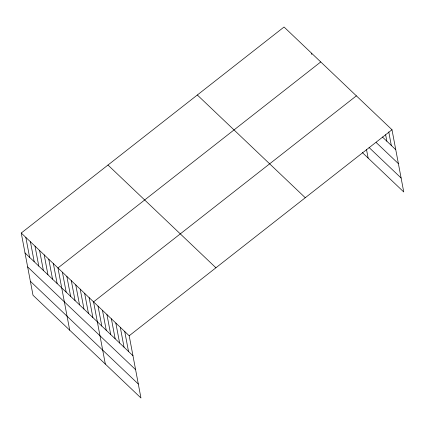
<?xml version="1.0" encoding="UTF-8"?>
<svg xmlns="http://www.w3.org/2000/svg" width="425" height="425" viewBox="0 0 425 425"><rect width="100%" height="100%" fill="white"/><g stroke="black" fill="none" stroke-linecap="round" stroke-linejoin="round"><path stroke-width="0.64" d="M21.25 233.028L129.195 335.766L140.951 397.986L33.007 295.248L21.25 233.028L284.049 27.014L391.993 129.752L403.75 191.972L362.339 152.559M320.748 61.944L57.954 267.962L69.705 330.177M356.373 95.848L93.574 301.862L105.331 364.082M129.195 335.766L391.993 129.752M382.404 136.977L395.76 149.69M376.136 142.455L398.395 163.646M369.054 147.507L401.115 178.017M197.322 94.998L305.272 197.737M107.971 165.043L215.921 267.782M25.017 252.965L132.961 355.709M27.652 266.921L135.602 369.66M30.372 281.297L138.316 384.035M388.758 131.947L391.308 145.456M385.64 134.783L386.856 141.217M366.478 149.345L368.13 158.068M311.573 53.215L311.817 54.501M124.743 331.532L128.509 351.47M120.291 327.293L124.058 347.23M115.839 323.053L119.606 342.991M111.387 318.814L115.154 338.757M106.93 314.58L110.702 334.517M102.478 310.34L106.245 330.278M98.026 306.101L101.793 326.039M89.123 297.627L92.889 317.565M84.671 293.388L88.437 313.326M80.213 289.149L83.985 309.087M75.762 284.915L79.528 304.853M71.31 280.675L75.076 300.613M66.858 276.436L70.624 296.374M62.406 272.197L66.172 292.134M53.364 263.596L57.131 283.533M48.774 259.229L52.546 279.167M44.189 254.862L47.956 274.8M39.599 250.495L43.366 270.433M35.015 246.128L38.781 266.066M30.425 241.761L34.191 261.699M25.84 237.394L29.607 257.332"/></g></svg>
